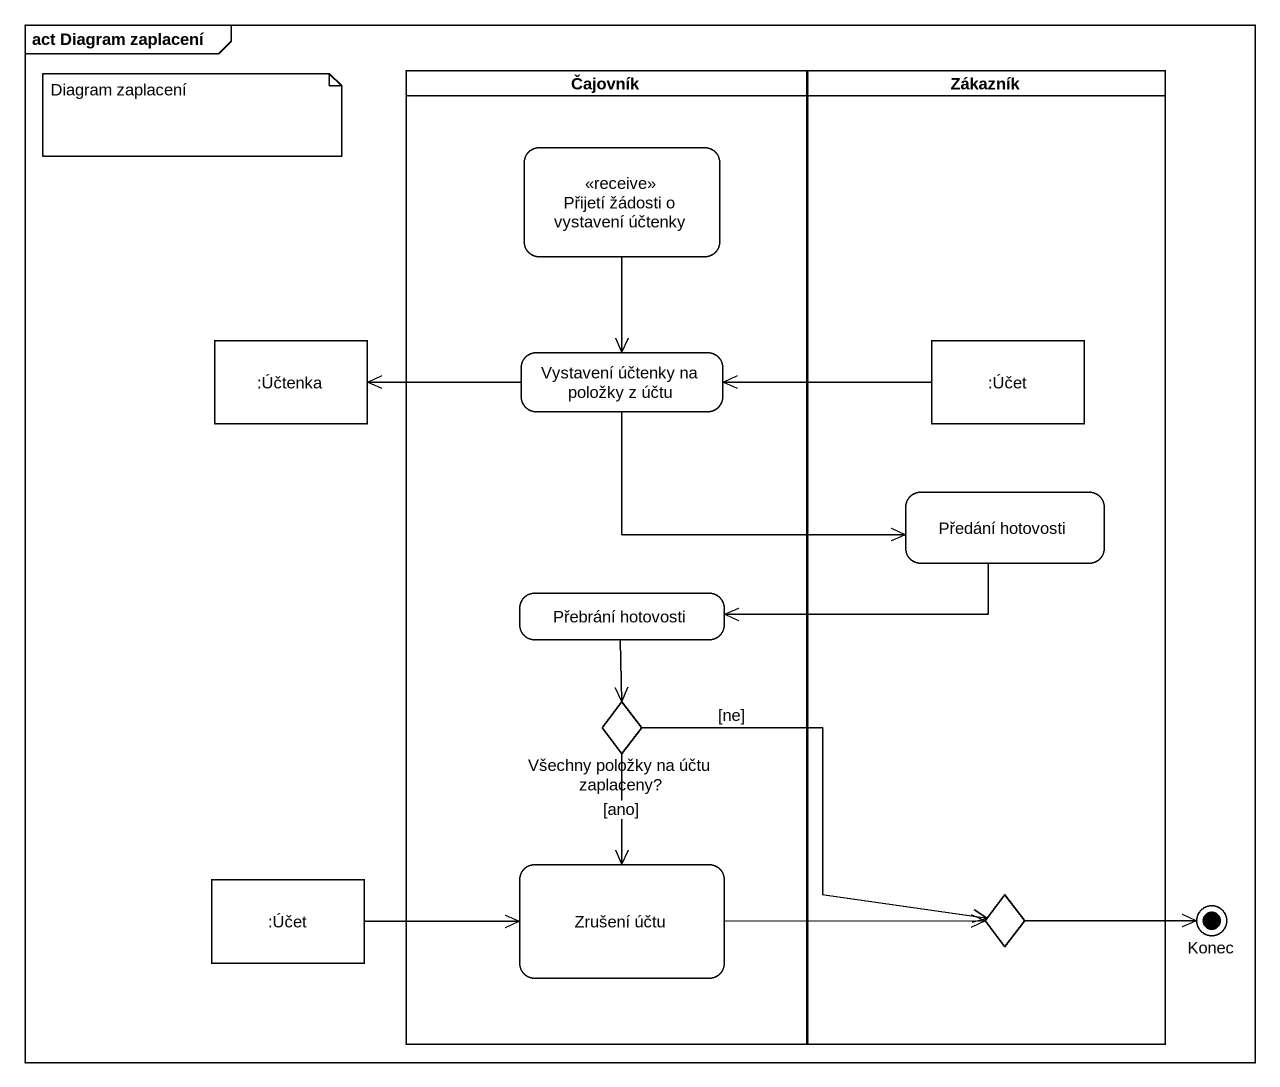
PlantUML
@startuml
mainframe act Diagram zaplacení
hide empty description
state Čajovník <<partition>> {
  state "Přijetí žádosti o vystavení účtenky" as Přijetí_žádosti_o_vystavení <<receive>>
  state "Vystavení účtenky na položky z účtu" as Vystavení_účtenky_na
  state "Přebrání hotovosti" as Přebrání_hotovosti
  state "Všechny položky na účtu zaplaceny?" as Všechny_položky_na_účtu <<choice>>
  state "Zrušení účtu" as Zrušení_účtu
}
state Zákazník <<partition>> {
  state ":Účet" as Účet <<object>>
  state "Předání hotovosti" as Předání_hotovosti
  state choice1 <<choice>>
}
state ":Účtenka" as Účtenka <<object>>
state ":Účet" as Účet_2 <<object>>
state Konec <<end>>
Přijetí_žádosti_o_vystavení --> Vystavení_účtenky_na
Vystavení_účtenky_na -left-> Účtenka
Vystavení_účtenky_na -right-> Předání_hotovosti
Účet -left-> Vystavení_účtenky_na
Předání_hotovosti -left-> Přebrání_hotovosti
Přebrání_hotovosti --> Všechny_položky_na_účtu
Všechny_položky_na_účtu --> Zrušení_účtu : [ano]
Všechny_položky_na_účtu -right-> choice1 : [ne]
Účet_2 -right-> Zrušení_účtu
Zrušení_účtu -right-> choice1
choice1 -right-> Konec
note as N1
  Diagram zaplacení
end note
@enduml
